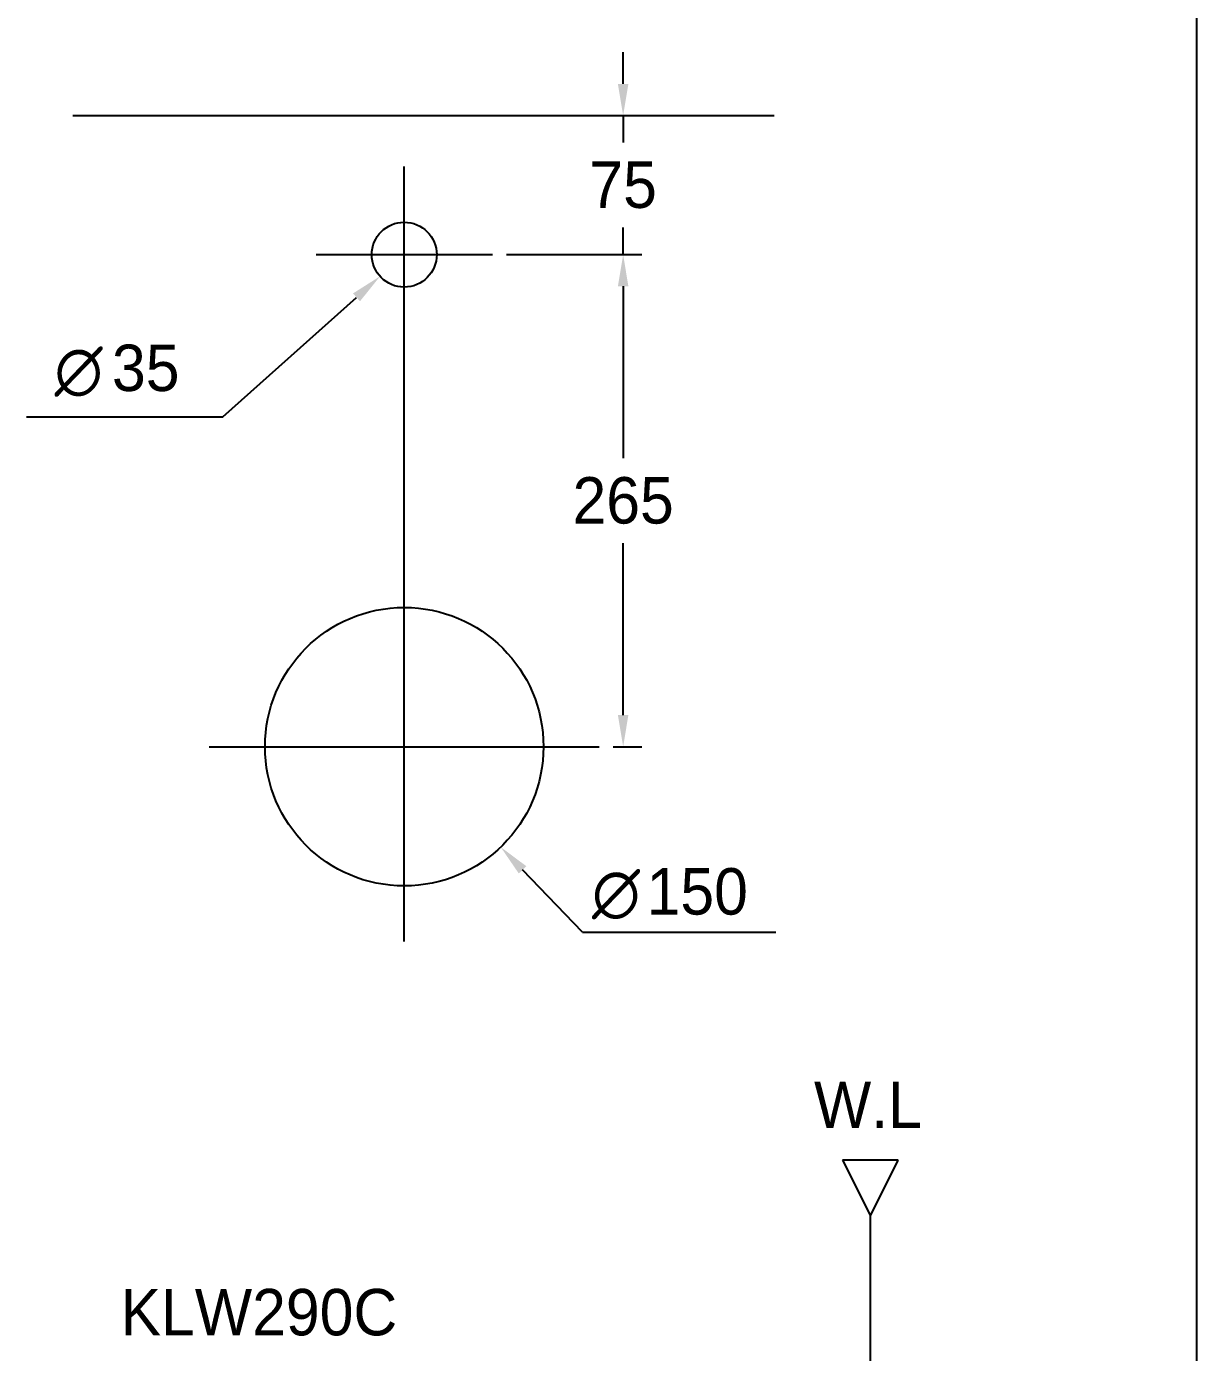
# Model space of a CAD drawing. Header units: millimetres. Extents: x 0 to 3800, y -67 to 2530.
# Drawn here: x 1170 to 1800, y 1143 to 1857 of the extents above; entities that cross this region are included whole.
import ezdxf
from ezdxf.enums import TextEntityAlignment as Align
from ezdxf.lldxf.tags import DXFTag

# ---------------------------------------------------------------- set-up
doc = ezdxf.new("R2010")
doc.units = ezdxf.units.MM
for name, color, linetype in [('TEXT', 7, 'Continuous'), ('도각라인', 255, 'Continuous'), ('외형선', 3, 'Continuous'), ('중심선', 1, 'DASHED'), ('치수선', 7, 'Continuous')]:
    doc.layers.add(name, color=color, linetype=linetype)
doc.styles.add('140911', font='HBATANG.TTF')
doc.styles.add('____', font='')
doc.styles.add('타이틀', font='H2GTRM.TTF', dxfattribs={"height": 25})
doc.styles.get('____').set_extended_font_data('굴림')
tags = doc.linetypes.add('DASHDOT', pattern=[70, 31, -13, 13, -13]).pattern_tags.tags
tags[10:11] = [DXFTag(74, 4), DXFTag(75, 0), DXFTag(340, '0'), DXFTag(46, 0.0), DXFTag(50, 0.0), DXFTag(44, 0.0), DXFTag(45, 0.0)]
tags[8:9] = [DXFTag(74, 4), DXFTag(75, 0), DXFTag(340, '0'), DXFTag(46, 0.0), DXFTag(50, 0.0), DXFTag(44, 0.0), DXFTag(45, 0.0)]
tags[6:7] = [DXFTag(74, 4), DXFTag(75, 0), DXFTag(340, '0'), DXFTag(46, 0.0), DXFTag(50, 0.0), DXFTag(44, 0.0), DXFTag(45, 0.0)]
tags[4:5] = [DXFTag(74, 4), DXFTag(75, 0), DXFTag(340, '0'), DXFTag(46, 0.0), DXFTag(50, 0.0), DXFTag(44, 0.0), DXFTag(45, 0.0)]
tags = doc.linetypes.add('DASHED', pattern=[25.72, 12.86, -12.86]).pattern_tags.tags
tags[6:7] = [DXFTag(74, 4), DXFTag(75, 0), DXFTag(340, '0'), DXFTag(46, 0.0), DXFTag(50, 0.0), DXFTag(44, 0.0), DXFTag(45, 0.0)]
tags[4:5] = [DXFTag(74, 4), DXFTag(75, 0), DXFTag(340, '0'), DXFTag(46, 0.0), DXFTag(50, 0.0), DXFTag(44, 0.0), DXFTag(45, 0.0)]
doc.dimstyles.new('MSADIM', dxfattribs={"dimtxt": 33, "dimasz": 17, "dimexe": 10, "dimexo": 7.5, "dimgap": 10, "dimtad": 0, "dimtih": 1, "dimtoh": 1, "dimdec": 0, "dimzin": 1, "dimdsep": 46, "dimtxsty": '____', "dimcen": 11.25, "dimadec": 0, "dimazin": 0, "dimtfac": 1, "dimtdec": 0, "dimtix": 1, "dimtmove": 0, "dimatfit": 3, "dimfxl": 1, "dimtolj": 1, "dimtzin": 1, "dimarcsym": 0})

# ---------------------------------------------------------------- blocks, each defined once
blk = doc.blocks.new('*D20')
at = {"layer": '치수선', "color": 0, "linetype": 'Continuous', "lineweight": -2, "transparency": 16777216}
for p, q in [((1491.16, 1825.93), (1491.16, 1842.93)), ((1481.9, 1808.93), (1501.16, 1808.93)), ((1491.16, 1808.93), (1491.16, 1794.25)), ((1491.16, 1733.93), (1491.16, 1748.61)), ((1428.25, 1733.93), (1501.16, 1733.93)), ((1491.16, 1716.93), (1491.16, 1699.93))]:
    blk.add_line(p, q, dxfattribs=at)
at = {"layer": '치수선', "color": 0, "linetype": 'Continuous', "transparency": 16777216}
for points in [[(1488.33, 1825.93), (1493.99, 1825.93), (1491.16, 1808.93)], [(1488.33, 1716.93), (1493.99, 1716.93), (1491.16, 1733.93)]]:
    blk.add_solid(points, dxfattribs=at)
at = {"layer": '치수선', "color": 0, "linetype": 'Continuous', "transparency": 16777216, "insert": (1491.16, 1771.43), "char_height": 25, "attachment_point": 5, "style": '____'}
blk.add_mtext('\\A1;75', dxfattribs=at)
blk = doc.blocks.new('*D21')
at = {"layer": '치수선', "color": 0, "linetype": 'Continuous', "lineweight": -2, "transparency": 16777216}
for p, q in [((1435.75, 1733.93), (1501.16, 1733.93)), ((1491.16, 1716.93), (1491.16, 1624.25)), ((1491.16, 1485.93), (1491.16, 1578.61)), ((1485.75, 1468.93), (1501.16, 1468.93))]:
    blk.add_line(p, q, dxfattribs=at)
at = {"layer": '치수선', "color": 0, "linetype": 'Continuous', "transparency": 16777216}
for points in [[(1488.33, 1716.93), (1493.99, 1716.93), (1491.16, 1733.93)], [(1488.33, 1485.93), (1493.99, 1485.93), (1491.16, 1468.93)]]:
    blk.add_solid(points, dxfattribs=at)
at = {"layer": '치수선', "color": 0, "linetype": 'Continuous', "transparency": 16777216, "insert": (1491.16, 1601.43), "char_height": 25, "attachment_point": 5, "style": '____'}
blk.add_mtext('\\A1;265', dxfattribs=at)

msp = doc.modelspace()

# ---------------------------------------------------------------- linework, layer by layer
msp.add_line((1469.28, 1368.97), (1573.4, 1368.97))
at = {"layer": '도각라인', "color": 7}
msp.add_line((1800, 2530), (1800, 0), dxfattribs=at)
at = {"layer": '외형선', "linetype": 'Continuous'}
for p, q in [((1194.75, 1808.93), (1572.53, 1808.93)), ((1639.34, 1246.28), (1609.34, 1246.28)), ((1609.34, 1246.28), (1624.34, 1216.28)), ((1624.34, 1216.28), (1639.34, 1246.28)), ((1624.34, 111.26), (1624.34, 1216.28))]:
    msp.add_line(p, q, dxfattribs=at)
for centre, radius in [((1373.25, 1733.93), 17.5), ((1373.25, 1468.93), 75)]:
    msp.add_circle(centre, radius, dxfattribs=at)
at = {"layer": '중심선', "linetype": 'DASHDOT'}
for p, q in [((1373.25, 1363.93), (1373.25, 1781.43)), ((1325.75, 1733.93), (1420.75, 1733.93)), ((1268.25, 1468.93), (1478.25, 1468.93))]:
    msp.add_line(p, q, dxfattribs=at)
at = {"layer": '치수선'}
for p, q in [((1275.51, 1646.57), (1347.53, 1710.94)), ((1169.78, 1646.57), (1275.51, 1646.57)), ((1469.28, 1368.97), (1436.99, 1402.59))]:
    msp.add_line(p, q, dxfattribs=at)
for points in [[(1345.64, 1713.05), (1349.42, 1708.83), (1360.21, 1722.27)], [(1439.03, 1404.55), (1434.95, 1400.62), (1425.21, 1414.85)]]:
    msp.add_solid(points, dxfattribs=at)

# ---------------------------------------------------------------- texts
at = {"layer": 'TEXT', "style": '타이틀'}
msp.add_text('W.L', height=25, dxfattribs=at).set_placement((1623.03, 1276.08), align=Align.MIDDLE)
at = {"layer": 'TEXT', "insert": (1220.44, 1176.87), "char_height": 25, "width": 380.4469, "attachment_point": 1, "line_spacing_factor": 0.963855, "style": '타이틀'}
msp.add_mtext('\\A1;KLW290C', dxfattribs=at)
at = {"layer": '치수선'}
for s, style, p in [('35', '타이틀', (1215.82, 1660.48)), ('∅', '140911', (1184.92, 1658.99)), ('∅', '140911', (1474.42, 1377.49)), ('150', '타이틀', (1503.8, 1378.5))]:
    msp.add_text(s, height=25, dxfattribs=dict(at, style=style)).set_placement(p)

# ---------------------------------------------------------------- dimensions: what is measured, and where the dimension line sits
at = {"layer": '치수선', "linetype": 'Continuous'}
dim = msp.add_linear_dim(base=(1491.16, 1808.93), p1=(1420.75, 1733.93), p2=(1474.4, 1808.93), angle=90, dimstyle='MSADIM', override={"dimtxt": 25}, dxfattribs=at)
dim.commit()
dim.dimension.update_dxf_attribs({"geometry": '*D20', "text_midpoint": (1491.16, 1771.43), "dimtype": 160})
dim = msp.add_linear_dim(base=(1491.16, 1733.93), p1=(1478.25, 1468.93), p2=(1428.25, 1733.93), angle=90, dimstyle='MSADIM', override={"dimtxt": 25}, dxfattribs=at)
dim.commit()
dim.dimension.update_dxf_attribs({"geometry": '*D21', "text_midpoint": (1491.16, 1601.43)})

doc.saveas('drawing.dxf')
